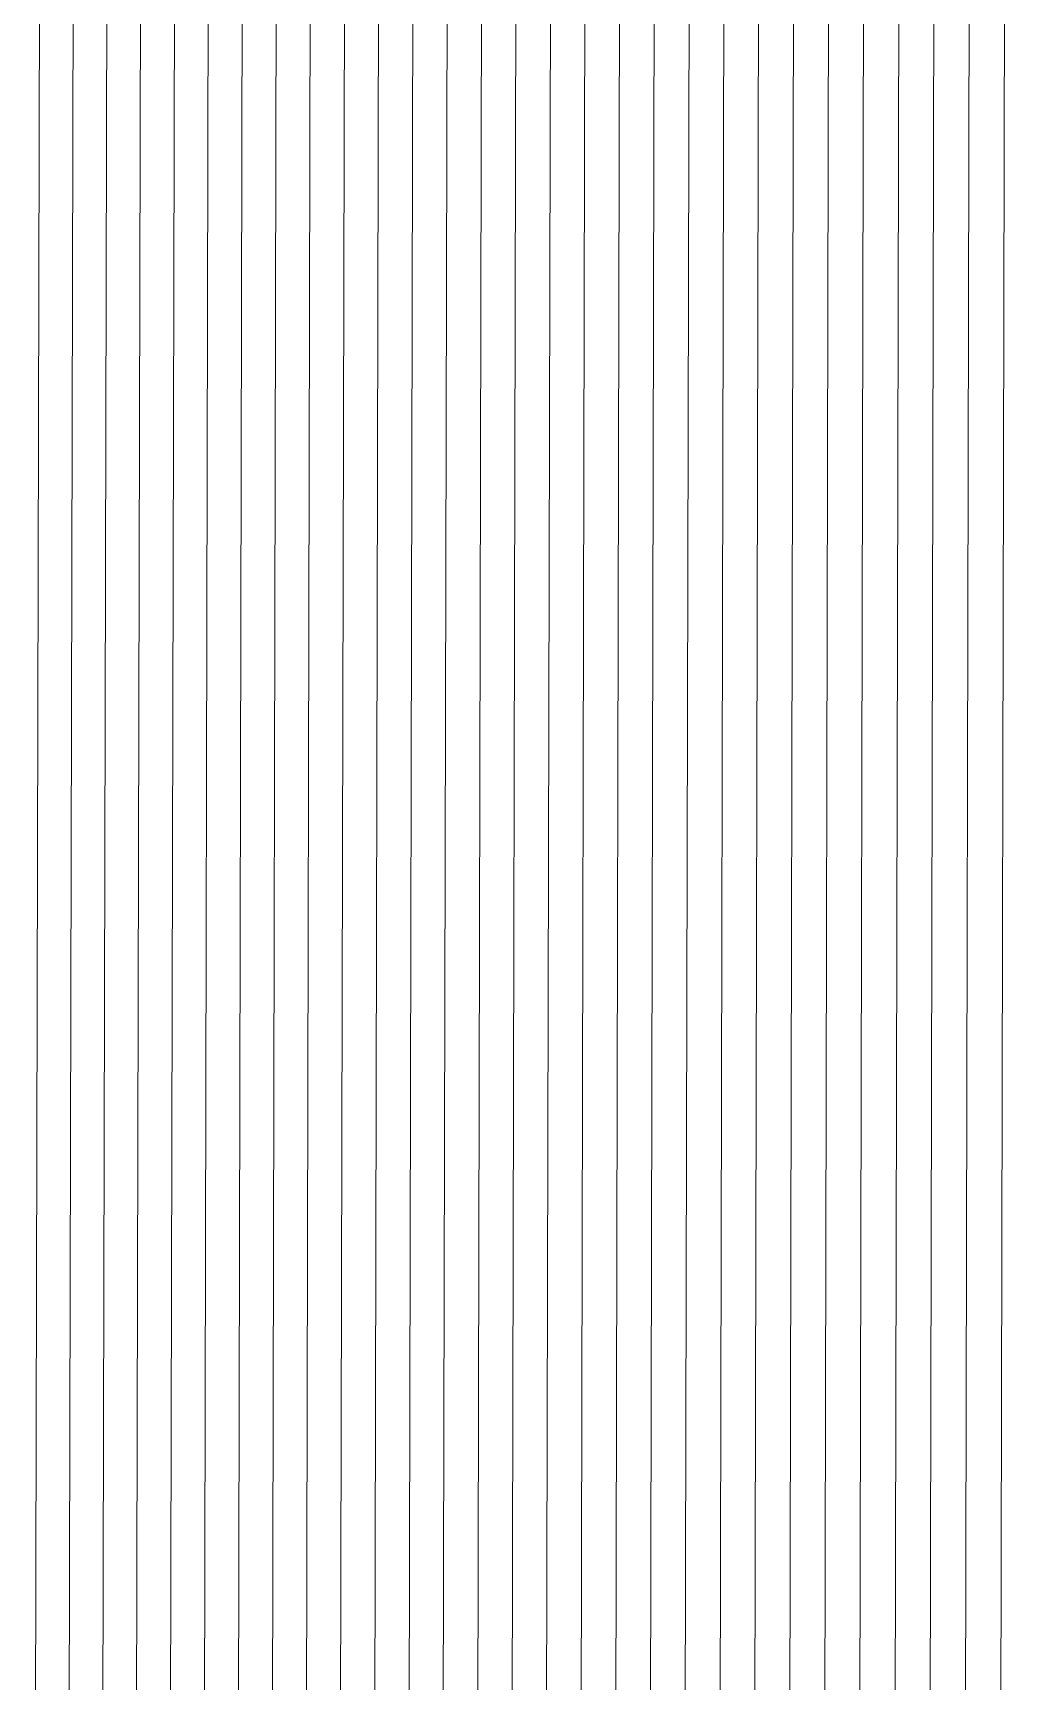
# Model space of a CAD drawing. Header units: inches. Extents: x 31213 to 31218, y -65 to 66.
# Drawn here: x 31215.69934 to 31215.72674, y -64.8789 to -64.83245 of the extents above; entities that cross this region are included whole.
import ezdxf

# ---------------------------------------------------------------- set-up
doc = ezdxf.new("R2010")
doc.units = ezdxf.units.IN
doc.header["$MEASUREMENT"] = 0
doc.layers.add('A-WALL-PATT', color=111, linetype='Continuous', lineweight=13)
doc.layers.add('L-SITE-WALL', color=31, linetype='Continuous', lineweight=13)

# ---------------------------------------------------------------- blocks, each defined once
blk = doc.blocks.new('FP_78-Looking South East')
at = {"layer": 'A-WALL-PATT', "lineweight": 9}
for p, q in [((-6208.83788, -64.91186), (-6208.837689, -64.823471)), ((-6208.836892, -64.911874), (-6208.836701, -64.823406)), ((-6208.835902, -64.911887), (-6208.835711, -64.82334)), ((-6208.83491, -64.911901), (-6208.834719, -64.823275)), ((-6208.833917, -64.911914), (-6208.833726, -64.823209)), ((-6208.832921, -64.911927), (-6208.832731, -64.823143)), ((-6208.844748, -64.911768), (-6208.844556, -64.823927)), ((-6208.843772, -64.911781), (-6208.84358, -64.823862)), ((-6208.842795, -64.911794), (-6208.842603, -64.823797)), ((-6208.841815, -64.911807), (-6208.841623, -64.823732)), ((-6208.840834, -64.91182), (-6208.840642, -64.823667)), ((-6208.839851, -64.911834), (-6208.83966, -64.823602)), ((-6208.838867, -64.911847), (-6208.838675, -64.823537)), ((-6208.851532, -64.911676), (-6208.851338, -64.824376)), ((-6208.850568, -64.911689), (-6208.850374, -64.824313)), ((-6208.849602, -64.911702), (-6208.849409, -64.824249)), ((-6208.848635, -64.911715), (-6208.848442, -64.824184)), ((-6208.847666, -64.911728), (-6208.847473, -64.82412)), ((-6208.846695, -64.911741), (-6208.846502, -64.824056)), ((-6208.845723, -64.911754), (-6208.84553, -64.823991)), ((-6208.859183, -64.911572), (-6208.858988, -64.824884)), ((-6208.858232, -64.911585), (-6208.858038, -64.824821)), ((-6208.85728, -64.911598), (-6208.857086, -64.824758)), ((-6208.856326, -64.911611), (-6208.856132, -64.824694)), ((-6208.855371, -64.911624), (-6208.855176, -64.824631)), ((-6208.854414, -64.911637), (-6208.854219, -64.824567)), ((-6208.853455, -64.91165), (-6208.853261, -64.824504)), ((-6208.852494, -64.911663), (-6208.8523, -64.82444)), ((-6208.860132, -64.911559), (-6208.859937, -64.824947))]:
    blk.add_line(p, q, dxfattribs=at)

msp = doc.modelspace()

# ---------------------------------------------------------------- block references
at = {"layer": 'L-SITE-WALL', "lineweight": 9}
msp.add_blockref('FP_78-Looking South East', (37424.559473, 0), dxfattribs=at)

doc.saveas('drawing.dxf')
